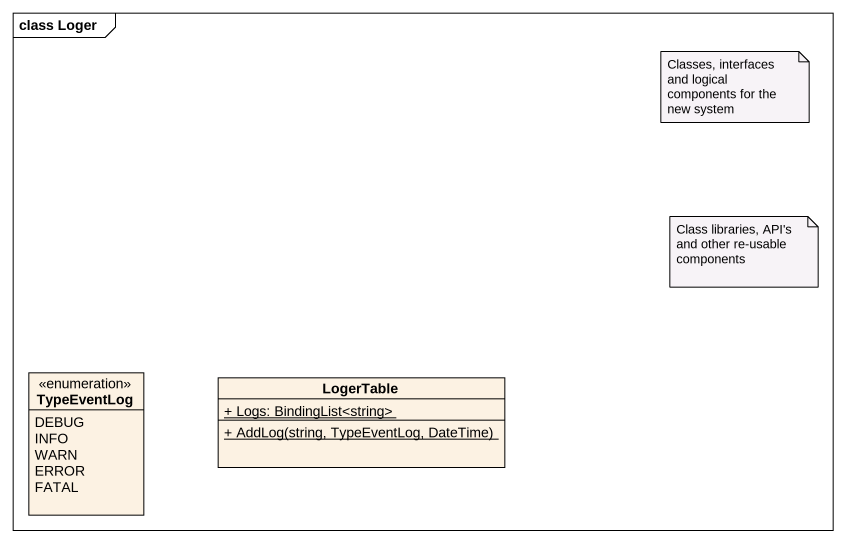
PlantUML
@startuml
mainframe class Loger
hide circle
hide empty members
skinparam classAttributeIconSize 0
enum TypeEventLog {
  DEBUG
  INFO
  WARN
  ERROR
  FATAL
}
class LogerTable {
  {static} + Logs: BindingList<string>
  {static} + AddLog(string, TypeEventLog, DateTime)
}
note as N1
  Classes, interfaces and logical components for the new system
end note
note as N2
  Class libraries, API's and other re-usable components
end note
@enduml
